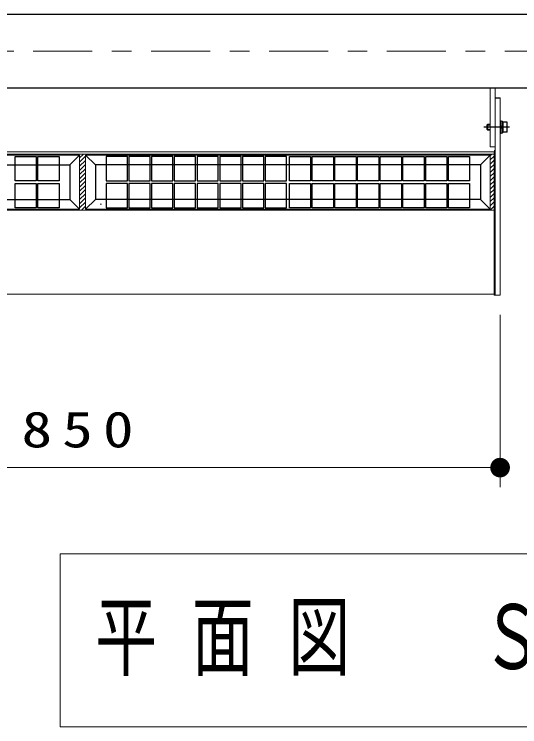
# Model space of a CAD drawing. Units: millimetres on the paper, scale 1:20. Extents: x -365 to 0, y 0 to 257.
# Drawn here: x -284.64 to -258.91, y 186.33 to 222.6 of the extents above; entities that cross this region are included whole.
import ezdxf

# ---------------------------------------------------------------- set-up
doc = ezdxf.new("R2010")
doc.units = ezdxf.units.MM
doc.linetypes.add('USER2', pattern=[6, 3, -1, 1, -1])
doc.layers.add('1_20', color=4, linetype='Continuous', lineweight=25)
doc.styles.add('ＭＳ ゴシック', font='')
doc.styles.get('ＭＳ ゴシック').set_extended_font_data('MS Gothic')

# ---------------------------------------------------------------- blocks, each defined once
blk = doc.blocks.new('filled_dot')
at = {"color": 0, "linetype": 'Continuous', "lineweight": -2, "const_width": 1.25}
blk.add_lwpolyline([(-0.625, 0, 1), (0.625, 0, 1)], format="xyb", close=True, dxfattribs=at)

msp = doc.modelspace()

# ---------------------------------------------------------------- linework, layer by layer
at = {"layer": '1_20', "color": 7}
for p, q in [((-305.414, 222.601), (-212.414, 222.601)), ((-305.414, 218.851), (-212.414, 218.851)), ((-260.164, 218.351), (-259.914, 218.351)), ((-259.549, 217.101), (-259.749, 217.101)), ((-259.549, 216.601), (-259.549, 217.101)), ((-259.549, 216.601), (-259.749, 216.601))]:
    msp.add_line(p, q, dxfattribs=at)
at = {"layer": '1_20', "color": 7, "linetype": 'USER2', "lineweight": 13}
msp.add_line((-307.672, 220.726), (-209.225, 220.726), dxfattribs=at)
at = {"layer": '1_20', "color": 7, "lineweight": 13}
for p, q in [((-260.414, 218.851), (-260.414, 215.851)), ((-260.164, 218.851), (-260.164, 215.851)), ((-260.164, 218.351), (-260.164, 208.301)), ((-259.914, 208.301), (-259.914, 218.351)), ((-260.539, 217.001), (-260.589, 216.951)), ((-260.589, 216.751), (-260.589, 216.951)), ((-260.539, 217.001), (-260.414, 217.001)), ((-260.539, 216.701), (-260.539, 217.001)), ((-259.864, 217.176), (-259.914, 217.176)), ((-259.914, 217.176), (-259.914, 216.526)), ((-259.864, 217.176), (-259.864, 216.526)), ((-259.789, 217.156), (-259.864, 217.156)), ((-259.864, 216.851), (-259.789, 216.926)), ((-259.789, 216.546), (-259.789, 217.156)), ((-259.749, 217.113), (-259.789, 217.113)), ((-259.749, 216.588), (-259.749, 217.113)), ((-260.539, 216.701), (-260.589, 216.751)), ((-260.539, 216.701), (-260.414, 216.701)), ((-259.789, 216.851), (-259.864, 216.776)), ((-259.749, 216.588), (-259.789, 216.588)), ((-259.914, 216.526), (-259.864, 216.526)), ((-259.864, 216.546), (-259.789, 216.546)), ((-260.164, 215.851), (-260.414, 215.851)), ((-302.114, 215.601), (-260.214, 215.601)), ((-302.114, 215.476), (-260.214, 215.476)), ((-260.214, 215.601), (-260.214, 208.301)), ((-301.914, 215.426), (-281.314, 215.426)), ((-281.314, 215.426), (-281.314, 212.676)), ((-281.014, 215.426), (-281.014, 212.676)), ((-260.414, 215.426), (-281.014, 215.426)), ((-260.414, 212.676), (-260.414, 215.426)), ((-302.114, 212.626), (-260.214, 212.626)), ((-281.314, 212.676), (-301.914, 212.676)), ((-281.014, 212.676), (-260.414, 212.676)), ((-302.114, 208.351), (-260.214, 208.351)), ((-260.214, 208.301), (-259.914, 208.301)), ((-259.914, 207.301), (-259.914, 198.519)), ((-259.914, 199.519), (-302.414, 199.519)), ((-282.314, 195.126), (-282.314, 186.326)), ((-234.514, 195.126), (-282.314, 195.126)), ((-282.314, 186.326), (-234.514, 186.326))]:
    msp.add_line(p, q, dxfattribs=at)
at = {"layer": '1_20'}
for p, q in [((-260.572, 216.968), (-260.414, 216.968)), ((-260.572, 216.734), (-260.414, 216.734)), ((-284.567, 215.426), (-284.517, 215.476)), ((-284.354, 215.426), (-284.304, 215.476)), ((-284.142, 215.426), (-284.092, 215.476)), ((-283.93, 215.426), (-283.88, 215.476)), ((-283.718, 215.426), (-283.668, 215.476)), ((-283.506, 215.426), (-283.456, 215.476)), ((-283.294, 215.426), (-283.244, 215.476)), ((-283.082, 215.426), (-283.032, 215.476)), ((-282.869, 215.426), (-282.819, 215.476)), ((-282.657, 215.426), (-282.607, 215.476)), ((-282.445, 215.426), (-282.395, 215.476)), ((-282.233, 215.426), (-282.183, 215.476)), ((-282.021, 215.426), (-281.971, 215.476)), ((-281.809, 215.426), (-281.759, 215.476)), ((-281.597, 215.426), (-281.547, 215.476)), ((-281.385, 215.426), (-281.335, 215.476)), ((-281.314, 215.284), (-281.122, 215.476)), ((-280.96, 215.426), (-280.91, 215.476)), ((-280.748, 215.426), (-280.698, 215.476)), ((-280.536, 215.426), (-280.486, 215.476)), ((-280.324, 215.426), (-280.274, 215.476)), ((-280.112, 215.426), (-280.062, 215.476)), ((-279.9, 215.426), (-279.85, 215.476)), ((-279.687, 215.426), (-279.637, 215.476)), ((-279.475, 215.426), (-279.425, 215.476)), ((-279.263, 215.426), (-279.213, 215.476)), ((-279.051, 215.426), (-279.001, 215.476)), ((-278.839, 215.426), (-278.789, 215.476)), ((-278.627, 215.426), (-278.577, 215.476)), ((-278.415, 215.426), (-278.365, 215.476)), ((-278.203, 215.426), (-278.153, 215.476)), ((-277.99, 215.426), (-277.94, 215.476)), ((-277.778, 215.426), (-277.728, 215.476)), ((-277.566, 215.426), (-277.516, 215.476)), ((-277.354, 215.426), (-277.304, 215.476)), ((-277.142, 215.426), (-277.092, 215.476)), ((-276.93, 215.426), (-276.88, 215.476)), ((-276.718, 215.426), (-276.668, 215.476)), ((-276.506, 215.426), (-276.456, 215.476)), ((-276.293, 215.426), (-276.243, 215.476)), ((-276.081, 215.426), (-276.031, 215.476)), ((-275.869, 215.426), (-275.819, 215.476)), ((-275.657, 215.426), (-275.607, 215.476)), ((-275.445, 215.426), (-275.395, 215.476)), ((-275.233, 215.426), (-275.183, 215.476)), ((-275.021, 215.426), (-274.971, 215.476)), ((-274.808, 215.426), (-274.758, 215.476)), ((-274.596, 215.426), (-274.546, 215.476)), ((-274.384, 215.426), (-274.334, 215.476)), ((-274.172, 215.426), (-274.122, 215.476)), ((-273.96, 215.426), (-273.91, 215.476)), ((-273.748, 215.426), (-273.698, 215.476)), ((-273.536, 215.426), (-273.486, 215.476)), ((-273.324, 215.426), (-273.274, 215.476)), ((-273.111, 215.426), (-273.061, 215.476)), ((-272.899, 215.426), (-272.849, 215.476)), ((-272.687, 215.426), (-272.637, 215.476)), ((-272.475, 215.426), (-272.425, 215.476)), ((-272.263, 215.426), (-272.213, 215.476)), ((-272.051, 215.426), (-272.001, 215.476)), ((-271.839, 215.426), (-271.789, 215.476)), ((-271.626, 215.426), (-271.576, 215.476)), ((-271.414, 215.426), (-271.364, 215.476)), ((-271.202, 215.426), (-271.152, 215.476)), ((-270.99, 215.426), (-270.94, 215.476)), ((-270.778, 215.426), (-270.728, 215.476)), ((-270.566, 215.426), (-270.516, 215.476)), ((-270.354, 215.426), (-270.304, 215.476)), ((-270.142, 215.426), (-270.092, 215.476)), ((-269.929, 215.426), (-269.879, 215.476)), ((-269.717, 215.426), (-269.667, 215.476)), ((-269.505, 215.426), (-269.455, 215.476)), ((-269.293, 215.426), (-269.243, 215.476)), ((-269.081, 215.426), (-269.031, 215.476)), ((-268.869, 215.426), (-268.819, 215.476)), ((-268.657, 215.426), (-268.607, 215.476)), ((-268.444, 215.426), (-268.394, 215.476)), ((-268.232, 215.426), (-268.182, 215.476)), ((-268.02, 215.426), (-267.97, 215.476)), ((-267.808, 215.426), (-267.758, 215.476)), ((-267.596, 215.426), (-267.546, 215.476)), ((-267.384, 215.426), (-267.334, 215.476)), ((-267.172, 215.426), (-267.122, 215.476)), ((-266.96, 215.426), (-266.91, 215.476)), ((-266.747, 215.426), (-266.697, 215.476)), ((-266.535, 215.426), (-266.485, 215.476)), ((-266.323, 215.426), (-266.273, 215.476)), ((-266.111, 215.426), (-266.061, 215.476)), ((-265.899, 215.426), (-265.849, 215.476)), ((-265.687, 215.426), (-265.637, 215.476)), ((-265.475, 215.426), (-265.425, 215.476)), ((-265.263, 215.426), (-265.213, 215.476)), ((-265.05, 215.426), (-265, 215.476)), ((-264.838, 215.426), (-264.788, 215.476)), ((-264.626, 215.426), (-264.576, 215.476)), ((-264.414, 215.426), (-264.364, 215.476)), ((-264.202, 215.426), (-264.152, 215.476)), ((-263.99, 215.426), (-263.94, 215.476)), ((-263.778, 215.426), (-263.728, 215.476)), ((-263.565, 215.426), (-263.515, 215.476)), ((-263.353, 215.426), (-263.303, 215.476)), ((-263.141, 215.426), (-263.091, 215.476)), ((-262.929, 215.426), (-262.879, 215.476)), ((-262.717, 215.426), (-262.667, 215.476)), ((-262.505, 215.426), (-262.455, 215.476)), ((-262.293, 215.426), (-262.243, 215.476)), ((-262.081, 215.426), (-262.031, 215.476)), ((-261.868, 215.426), (-261.818, 215.476)), ((-261.656, 215.426), (-261.606, 215.476)), ((-261.444, 215.426), (-261.394, 215.476)), ((-261.232, 215.426), (-261.182, 215.476)), ((-261.02, 215.426), (-260.97, 215.476)), ((-260.808, 215.426), (-260.758, 215.476)), ((-260.596, 215.426), (-260.546, 215.476)), ((-260.414, 215.396), (-260.333, 215.476)), ((-260.164, 215.651), (-260.214, 215.651)), ((-260.164, 208.301), (-260.164, 215.651)), ((-284.601, 214.126), (-284.601, 215.351)), ((-284.601, 215.351), (-283.52, 215.351)), ((-283.52, 215.351), (-283.52, 214.126)), ((-283.445, 214.126), (-283.445, 215.351)), ((-283.445, 215.351), (-282.364, 215.351)), ((-282.364, 215.351), (-282.364, 214.126)), ((-281.314, 215.426), (-281.814, 214.926)), ((-281.314, 215.072), (-281.014, 215.372)), ((-281.314, 214.86), (-281.014, 215.16)), ((-281.014, 215.426), (-280.514, 214.926)), ((-278.883, 215.351), (-279.964, 215.351)), ((-279.964, 215.351), (-279.964, 214.126)), ((-278.883, 214.126), (-278.883, 215.351)), ((-277.726, 215.351), (-278.808, 215.351)), ((-278.808, 215.351), (-278.808, 214.126)), ((-277.726, 214.126), (-277.726, 215.351)), ((-276.57, 215.351), (-277.651, 215.351)), ((-277.651, 215.351), (-277.651, 214.126)), ((-276.57, 214.126), (-276.57, 215.351)), ((-275.414, 215.351), (-276.495, 215.351)), ((-276.495, 215.351), (-276.495, 214.126)), ((-275.414, 214.126), (-275.414, 215.351)), ((-274.258, 215.351), (-275.339, 215.351)), ((-275.339, 215.351), (-275.339, 214.126)), ((-274.258, 214.126), (-274.258, 215.351)), ((-273.101, 215.351), (-274.183, 215.351)), ((-274.183, 215.351), (-274.183, 214.126)), ((-273.101, 214.126), (-273.101, 215.351)), ((-271.945, 215.351), (-273.026, 215.351)), ((-273.026, 215.351), (-273.026, 214.126)), ((-271.945, 214.126), (-271.945, 215.351)), ((-270.789, 215.351), (-271.87, 215.351)), ((-271.87, 215.351), (-271.87, 214.126)), ((-270.789, 214.126), (-270.789, 215.351)), ((-270.639, 214.126), (-270.639, 215.351)), ((-270.639, 215.351), (-269.558, 215.351)), ((-269.558, 215.351), (-269.558, 214.126)), ((-269.483, 214.126), (-269.483, 215.351)), ((-269.483, 215.351), (-268.401, 215.351)), ((-268.401, 215.351), (-268.401, 214.126)), ((-268.326, 214.126), (-268.326, 215.351)), ((-268.326, 215.351), (-267.245, 215.351)), ((-267.245, 215.351), (-267.245, 214.126)), ((-267.17, 214.126), (-267.17, 215.351)), ((-267.17, 215.351), (-266.089, 215.351)), ((-266.089, 215.351), (-266.089, 214.126)), ((-266.014, 214.126), (-266.014, 215.351)), ((-266.014, 215.351), (-264.933, 215.351)), ((-264.933, 215.351), (-264.933, 214.126)), ((-264.858, 214.126), (-264.858, 215.351)), ((-264.858, 215.351), (-263.776, 215.351)), ((-263.776, 215.351), (-263.776, 214.126)), ((-263.701, 214.126), (-263.701, 215.351)), ((-263.701, 215.351), (-262.62, 215.351)), ((-262.62, 215.351), (-262.62, 214.126)), ((-262.545, 214.126), (-262.545, 215.351)), ((-262.545, 215.351), (-261.464, 215.351)), ((-261.464, 215.351), (-261.464, 214.126)), ((-260.414, 215.426), (-260.914, 214.926)), ((-260.414, 215.183), (-260.214, 215.383)), ((-260.414, 214.971), (-260.214, 215.171)), ((-301.414, 214.926), (-281.814, 214.926)), ((-281.814, 214.926), (-281.814, 213.176)), ((-281.314, 214.648), (-281.014, 214.948)), ((-280.514, 214.926), (-280.514, 213.176)), ((-260.914, 214.926), (-280.514, 214.926)), ((-260.914, 214.926), (-260.914, 213.176)), ((-260.414, 214.759), (-260.214, 214.959)), ((-281.314, 214.436), (-281.014, 214.736)), ((-281.314, 214.224), (-281.014, 214.524)), ((-260.414, 214.547), (-260.214, 214.747)), ((-260.414, 214.335), (-260.214, 214.535)), ((-283.52, 214.126), (-284.601, 214.126)), ((-282.364, 214.126), (-283.445, 214.126)), ((-281.314, 214.012), (-281.014, 214.312)), ((-281.314, 213.8), (-281.014, 214.1)), ((-279.964, 214.126), (-278.883, 214.126)), ((-278.808, 214.126), (-277.726, 214.126)), ((-277.651, 214.126), (-276.57, 214.126)), ((-276.495, 214.126), (-275.414, 214.126)), ((-275.339, 214.126), (-274.258, 214.126)), ((-274.183, 214.126), (-273.101, 214.126)), ((-273.026, 214.126), (-271.945, 214.126)), ((-271.87, 214.126), (-270.789, 214.126)), ((-269.558, 214.126), (-270.639, 214.126)), ((-268.401, 214.126), (-269.483, 214.126)), ((-267.245, 214.126), (-268.326, 214.126)), ((-266.089, 214.126), (-267.17, 214.126)), ((-264.933, 214.126), (-266.014, 214.126)), ((-263.776, 214.126), (-264.858, 214.126)), ((-262.62, 214.126), (-263.701, 214.126)), ((-261.464, 214.126), (-262.545, 214.126)), ((-260.414, 214.123), (-260.214, 214.323)), ((-260.414, 213.911), (-260.214, 214.111)), ((-284.601, 213.976), (-283.52, 213.976)), ((-284.601, 212.751), (-284.601, 213.976)), ((-283.52, 213.976), (-283.52, 212.751)), ((-283.445, 213.976), (-282.364, 213.976)), ((-283.445, 212.751), (-283.445, 213.976)), ((-282.364, 213.976), (-282.364, 212.751)), ((-281.314, 213.587), (-281.014, 213.887)), ((-281.314, 213.375), (-281.014, 213.675)), ((-278.883, 213.976), (-279.964, 213.976)), ((-279.964, 213.976), (-279.964, 212.751)), ((-278.883, 212.751), (-278.883, 213.976)), ((-277.726, 213.976), (-278.808, 213.976)), ((-278.808, 213.976), (-278.808, 212.751)), ((-277.726, 212.751), (-277.726, 213.976)), ((-276.57, 213.976), (-277.651, 213.976)), ((-277.651, 213.976), (-277.651, 212.751)), ((-276.57, 212.751), (-276.57, 213.976)), ((-275.414, 213.976), (-276.495, 213.976)), ((-276.495, 213.976), (-276.495, 212.751)), ((-275.414, 212.751), (-275.414, 213.976)), ((-274.258, 213.976), (-275.339, 213.976)), ((-275.339, 213.976), (-275.339, 212.751)), ((-274.258, 212.751), (-274.258, 213.976)), ((-273.101, 213.976), (-274.183, 213.976)), ((-274.183, 213.976), (-274.183, 212.751)), ((-273.101, 212.751), (-273.101, 213.976)), ((-271.945, 213.976), (-273.026, 213.976)), ((-273.026, 213.976), (-273.026, 212.751)), ((-271.945, 212.751), (-271.945, 213.976)), ((-270.789, 213.976), (-271.87, 213.976)), ((-271.87, 213.976), (-271.87, 212.751)), ((-270.789, 212.751), (-270.789, 213.976)), ((-270.639, 213.976), (-269.558, 213.976)), ((-270.639, 212.751), (-270.639, 213.976)), ((-269.558, 213.976), (-269.558, 212.751)), ((-269.483, 213.976), (-268.401, 213.976)), ((-269.483, 212.751), (-269.483, 213.976)), ((-268.401, 213.976), (-268.401, 212.751)), ((-268.326, 213.976), (-267.245, 213.976)), ((-268.326, 212.751), (-268.326, 213.976)), ((-267.245, 213.976), (-267.245, 212.751)), ((-267.17, 213.976), (-266.089, 213.976)), ((-267.17, 212.751), (-267.17, 213.976)), ((-266.089, 213.976), (-266.089, 212.751)), ((-266.014, 213.976), (-264.933, 213.976)), ((-266.014, 212.751), (-266.014, 213.976)), ((-264.933, 213.976), (-264.933, 212.751)), ((-264.858, 213.976), (-263.776, 213.976)), ((-264.858, 212.751), (-264.858, 213.976)), ((-263.776, 213.976), (-263.776, 212.751)), ((-263.701, 213.976), (-262.62, 213.976)), ((-263.701, 212.751), (-263.701, 213.976)), ((-262.62, 213.976), (-262.62, 212.751)), ((-262.545, 213.976), (-261.464, 213.976)), ((-262.545, 212.751), (-262.545, 213.976)), ((-261.464, 213.976), (-261.464, 212.751)), ((-260.414, 213.698), (-260.214, 213.898)), ((-260.414, 213.486), (-260.214, 213.686)), ((-281.314, 213.163), (-281.014, 213.463)), ((-260.414, 213.274), (-260.214, 213.474)), ((-301.414, 213.176), (-281.814, 213.176)), ((-281.314, 212.676), (-281.814, 213.176)), ((-281.314, 212.951), (-281.014, 213.251)), ((-281.314, 212.739), (-281.014, 213.039)), ((-281.014, 212.676), (-280.514, 213.176)), ((-260.914, 213.176), (-280.514, 213.176)), ((-280.232, 212.916), (-280.222, 212.959)), ((-260.414, 212.676), (-260.914, 213.176)), ((-260.414, 213.062), (-260.214, 213.262)), ((-260.414, 212.85), (-260.214, 213.05)), ((-284.609, 212.626), (-284.559, 212.676)), ((-283.52, 212.751), (-284.601, 212.751)), ((-284.397, 212.626), (-284.347, 212.676)), ((-284.185, 212.626), (-284.135, 212.676)), ((-283.972, 212.626), (-283.922, 212.676)), ((-283.76, 212.626), (-283.71, 212.676)), ((-283.548, 212.626), (-283.498, 212.676)), ((-282.364, 212.751), (-283.445, 212.751)), ((-283.336, 212.626), (-283.286, 212.676)), ((-283.124, 212.626), (-283.074, 212.676)), ((-282.912, 212.626), (-282.862, 212.676)), ((-282.7, 212.626), (-282.65, 212.676)), ((-282.487, 212.626), (-282.437, 212.676)), ((-282.275, 212.626), (-282.225, 212.676)), ((-282.063, 212.626), (-282.013, 212.676)), ((-281.851, 212.626), (-281.801, 212.676)), ((-281.639, 212.626), (-281.589, 212.676)), ((-281.427, 212.626), (-281.377, 212.676)), ((-281.215, 212.626), (-281.014, 212.827)), ((-281.003, 212.626), (-280.953, 212.676)), ((-280.79, 212.626), (-280.74, 212.676)), ((-280.578, 212.626), (-280.528, 212.676)), ((-280.366, 212.626), (-280.316, 212.676)), ((-280.154, 212.626), (-280.104, 212.676)), ((-279.964, 212.751), (-278.883, 212.751)), ((-279.942, 212.626), (-279.892, 212.676)), ((-279.73, 212.626), (-279.68, 212.676)), ((-279.518, 212.626), (-279.468, 212.676)), ((-279.306, 212.626), (-279.256, 212.676)), ((-279.093, 212.626), (-279.043, 212.676)), ((-278.881, 212.626), (-278.831, 212.676)), ((-278.808, 212.751), (-277.726, 212.751)), ((-278.669, 212.626), (-278.619, 212.676)), ((-278.457, 212.626), (-278.407, 212.676)), ((-278.245, 212.626), (-278.195, 212.676)), ((-278.033, 212.626), (-277.983, 212.676)), ((-277.821, 212.626), (-277.771, 212.676)), ((-277.651, 212.751), (-276.57, 212.751)), ((-277.608, 212.626), (-277.558, 212.676)), ((-277.396, 212.626), (-277.346, 212.676)), ((-277.184, 212.626), (-277.134, 212.676)), ((-276.972, 212.626), (-276.922, 212.676)), ((-276.76, 212.626), (-276.71, 212.676)), ((-276.548, 212.626), (-276.498, 212.676)), ((-276.495, 212.751), (-275.414, 212.751)), ((-276.336, 212.626), (-276.286, 212.676)), ((-276.124, 212.626), (-276.074, 212.676)), ((-275.911, 212.626), (-275.861, 212.676)), ((-275.699, 212.626), (-275.649, 212.676)), ((-275.487, 212.626), (-275.437, 212.676)), ((-275.339, 212.751), (-274.258, 212.751)), ((-275.275, 212.626), (-275.225, 212.676)), ((-275.063, 212.626), (-275.013, 212.676)), ((-274.851, 212.626), (-274.801, 212.676)), ((-274.639, 212.626), (-274.589, 212.676)), ((-274.426, 212.626), (-274.376, 212.676)), ((-274.214, 212.626), (-274.164, 212.676)), ((-274.183, 212.751), (-273.101, 212.751)), ((-274.002, 212.626), (-273.952, 212.676)), ((-273.79, 212.626), (-273.74, 212.676)), ((-273.578, 212.626), (-273.528, 212.676)), ((-273.366, 212.626), (-273.316, 212.676)), ((-273.154, 212.626), (-273.104, 212.676)), ((-273.026, 212.751), (-271.945, 212.751)), ((-272.942, 212.626), (-272.892, 212.676)), ((-272.729, 212.626), (-272.679, 212.676)), ((-272.517, 212.626), (-272.467, 212.676)), ((-272.305, 212.626), (-272.255, 212.676)), ((-272.093, 212.626), (-272.043, 212.676)), ((-271.881, 212.626), (-271.831, 212.676)), ((-271.87, 212.751), (-270.789, 212.751)), ((-271.669, 212.626), (-271.619, 212.676)), ((-271.457, 212.626), (-271.407, 212.676)), ((-271.244, 212.626), (-271.194, 212.676)), ((-271.032, 212.626), (-270.982, 212.676)), ((-270.82, 212.626), (-270.77, 212.676)), ((-269.558, 212.751), (-270.639, 212.751)), ((-270.608, 212.626), (-270.558, 212.676)), ((-270.396, 212.626), (-270.346, 212.676)), ((-270.184, 212.626), (-270.134, 212.676)), ((-269.972, 212.626), (-269.922, 212.676)), ((-269.76, 212.626), (-269.71, 212.676)), ((-269.547, 212.626), (-269.497, 212.676)), ((-268.401, 212.751), (-269.483, 212.751)), ((-269.335, 212.626), (-269.285, 212.676)), ((-269.123, 212.626), (-269.073, 212.676)), ((-268.911, 212.626), (-268.861, 212.676)), ((-268.699, 212.626), (-268.649, 212.676)), ((-268.487, 212.626), (-268.437, 212.676)), ((-267.245, 212.751), (-268.326, 212.751)), ((-268.275, 212.626), (-268.225, 212.676)), ((-268.063, 212.626), (-268.013, 212.676)), ((-267.85, 212.626), (-267.8, 212.676)), ((-267.638, 212.626), (-267.588, 212.676)), ((-267.426, 212.626), (-267.376, 212.676)), ((-267.214, 212.626), (-267.164, 212.676)), ((-266.089, 212.751), (-267.17, 212.751)), ((-267.002, 212.626), (-266.952, 212.676)), ((-266.79, 212.626), (-266.74, 212.676)), ((-266.578, 212.626), (-266.528, 212.676)), ((-266.365, 212.626), (-266.315, 212.676)), ((-266.153, 212.626), (-266.103, 212.676)), ((-264.933, 212.751), (-266.014, 212.751)), ((-265.941, 212.626), (-265.891, 212.676)), ((-265.729, 212.626), (-265.679, 212.676)), ((-265.517, 212.626), (-265.467, 212.676)), ((-265.305, 212.626), (-265.255, 212.676)), ((-265.093, 212.626), (-265.043, 212.676)), ((-264.881, 212.626), (-264.831, 212.676)), ((-263.776, 212.751), (-264.858, 212.751)), ((-264.668, 212.626), (-264.618, 212.676)), ((-264.456, 212.626), (-264.406, 212.676)), ((-264.244, 212.626), (-264.194, 212.676)), ((-264.032, 212.626), (-263.982, 212.676)), ((-263.82, 212.626), (-263.77, 212.676)), ((-262.62, 212.751), (-263.701, 212.751)), ((-263.608, 212.626), (-263.558, 212.676)), ((-263.396, 212.626), (-263.346, 212.676)), ((-263.183, 212.626), (-263.133, 212.676)), ((-262.971, 212.626), (-262.921, 212.676)), ((-262.759, 212.626), (-262.709, 212.676)), ((-262.547, 212.626), (-262.497, 212.676)), ((-261.464, 212.751), (-262.545, 212.751)), ((-262.335, 212.626), (-262.285, 212.676)), ((-262.123, 212.626), (-262.073, 212.676)), ((-261.911, 212.626), (-261.861, 212.676)), ((-261.699, 212.626), (-261.649, 212.676)), ((-261.486, 212.626), (-261.436, 212.676)), ((-261.274, 212.626), (-261.224, 212.676)), ((-261.062, 212.626), (-261.012, 212.676)), ((-260.85, 212.626), (-260.8, 212.676)), ((-260.638, 212.626), (-260.588, 212.676)), ((-260.426, 212.626), (-260.214, 212.838))]:
    msp.add_line(p, q, dxfattribs=at)
at = {"layer": '1_20', "color": 3, "linetype": 'USER2'}
msp.add_line((-259.439, 216.851), (-260.739, 216.851), dxfattribs=at)

# ---------------------------------------------------------------- block references
at = {"layer": '1_20', "color": 7, "lineweight": 13, "xscale": 0.4, "yscale": 0.4, "rotation": 180}
msp.add_blockref('filled_dot', (-259.914, 199.519), dxfattribs=at)

# ---------------------------------------------------------------- texts
at = {"layer": '1_20', "color": 7, "style": 'ＭＳ ゴシック'}
for s, insert, char_height, attachment_point in [('\\T1.33;\\W1.25;850', (-281.164, 200.519), 1.833, 8), ('\\T1.56;\\W0.7;平面図\u3000Ｓ＝１／20', (-258.414, 190.726), 3.299, 5)]:
    msp.add_mtext(s, dxfattribs=dict(at, insert=insert, char_height=char_height, attachment_point=attachment_point))

doc.saveas('drawing.dxf')
